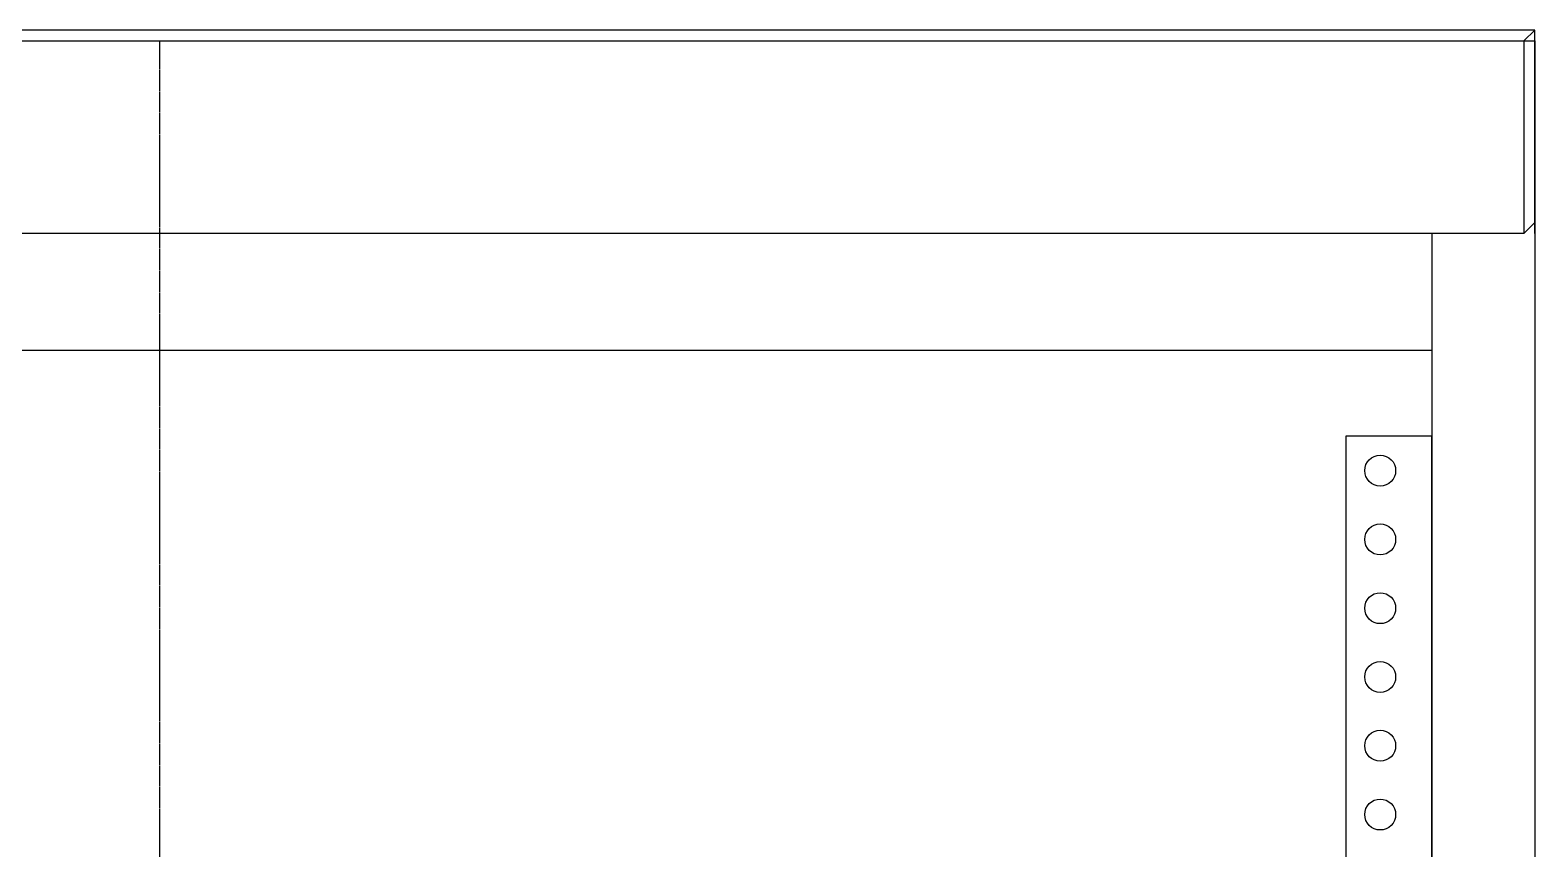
# Model space of a CAD drawing. Extents: x 970431 to 971231, y 79345 to 81548.
# Drawn here: x 970793.1 to 971230.7, y 81309.9 to 81548 of the extents above; entities that cross this region are included whole.
import ezdxf

# ---------------------------------------------------------------- set-up
doc = ezdxf.new("R2010")
doc.units = 0
doc.header["$MEASUREMENT"] = 0
doc.linetypes.add('DASH', pattern=[0.35, 0.25, -0.1])
doc.layers.add('LY-JS-BJ', color=7, linetype='Continuous')

# ---------------------------------------------------------------- blocks, each defined once
blk = doc.blocks.new('*U15')
at = {"layer": 'LY-JS-BJ', "color": 6}
blk.add_circle((0, 0), 4.5, dxfattribs=at)
blk = doc.blocks.new('*U16')
at = {"layer": 'LY-JS-BJ', "color": 0, "linetype": 'ByBlock', "lineweight": -2, "transparency": 16777216}
for p in [(0, 0), (0, -20), (0, -40), (0, -60), (0, -80), (0, -100)]:
    blk.add_blockref('*U15', p, dxfattribs=at)

msp = doc.modelspace()

# ---------------------------------------------------------------- linework, layer by layer
at = {"layer": 'LY-JS-BJ', "color": 0, "lineweight": -3}
for p, q in [((971230.75, 81548.03), (971227.51, 81544.92)), ((971230.75, 81488.92), (971230.75, 81548.03)), ((971227.51, 81544.92), (971227.51, 81488.92))]:
    msp.add_line(p, q, dxfattribs=at)
at = {"layer": 'LY-JS-BJ', "color": 4, "linetype": 'DASH', "lineweight": -3}
msp.add_line((970830.75, 81544.92), (970830.75, 79344.92), dxfattribs=at)
at = {"layer": 'LY-JS-BJ', "lineweight": -3}
for p, q in [((971200.75, 81488.92), (971200.75, 79344.92)), ((970460.75, 81454.92), (971200.75, 81454.92))]:
    msp.add_line(p, q, dxfattribs=at)
at = {"layer": 'LY-JS-BJ', "color": 0, "lineweight": -3}
for points in [[(971230.75, 81548.03), (970435.21, 81548.03), (970433.25, 81544.92)], [(971227.51, 81488.92), (970433.25, 81488.92), (970433.25, 81544.92)], [(971227.51, 81488.92), (971230.75, 81492.03)], [(971230.75, 81488.92), (971230.75, 81488.92)]]:
    msp.add_lwpolyline(points, dxfattribs=at)
at = {"layer": 'LY-JS-BJ', "lineweight": -3}
msp.add_lwpolyline([(970430.75, 81544.92), (971230.75, 81544.92), (971230.75, 79344.92), (970430.75, 79344.92)], close=True, dxfattribs=at)
at = {"layer": 'LY-JS-BJ', "color": 4, "lineweight": -3}
msp.add_lwpolyline([(971175.75, 81429.92), (971175.75, 79429.92), (971200.75, 79429.92), (971200.75, 81429.92)], close=True, dxfattribs=at)

# ---------------------------------------------------------------- block references
at = {"layer": 'LY-JS-BJ', "lineweight": -3}
msp.add_blockref('*U16', (971185.75, 81419.92), dxfattribs=at)

doc.saveas('drawing.dxf')
